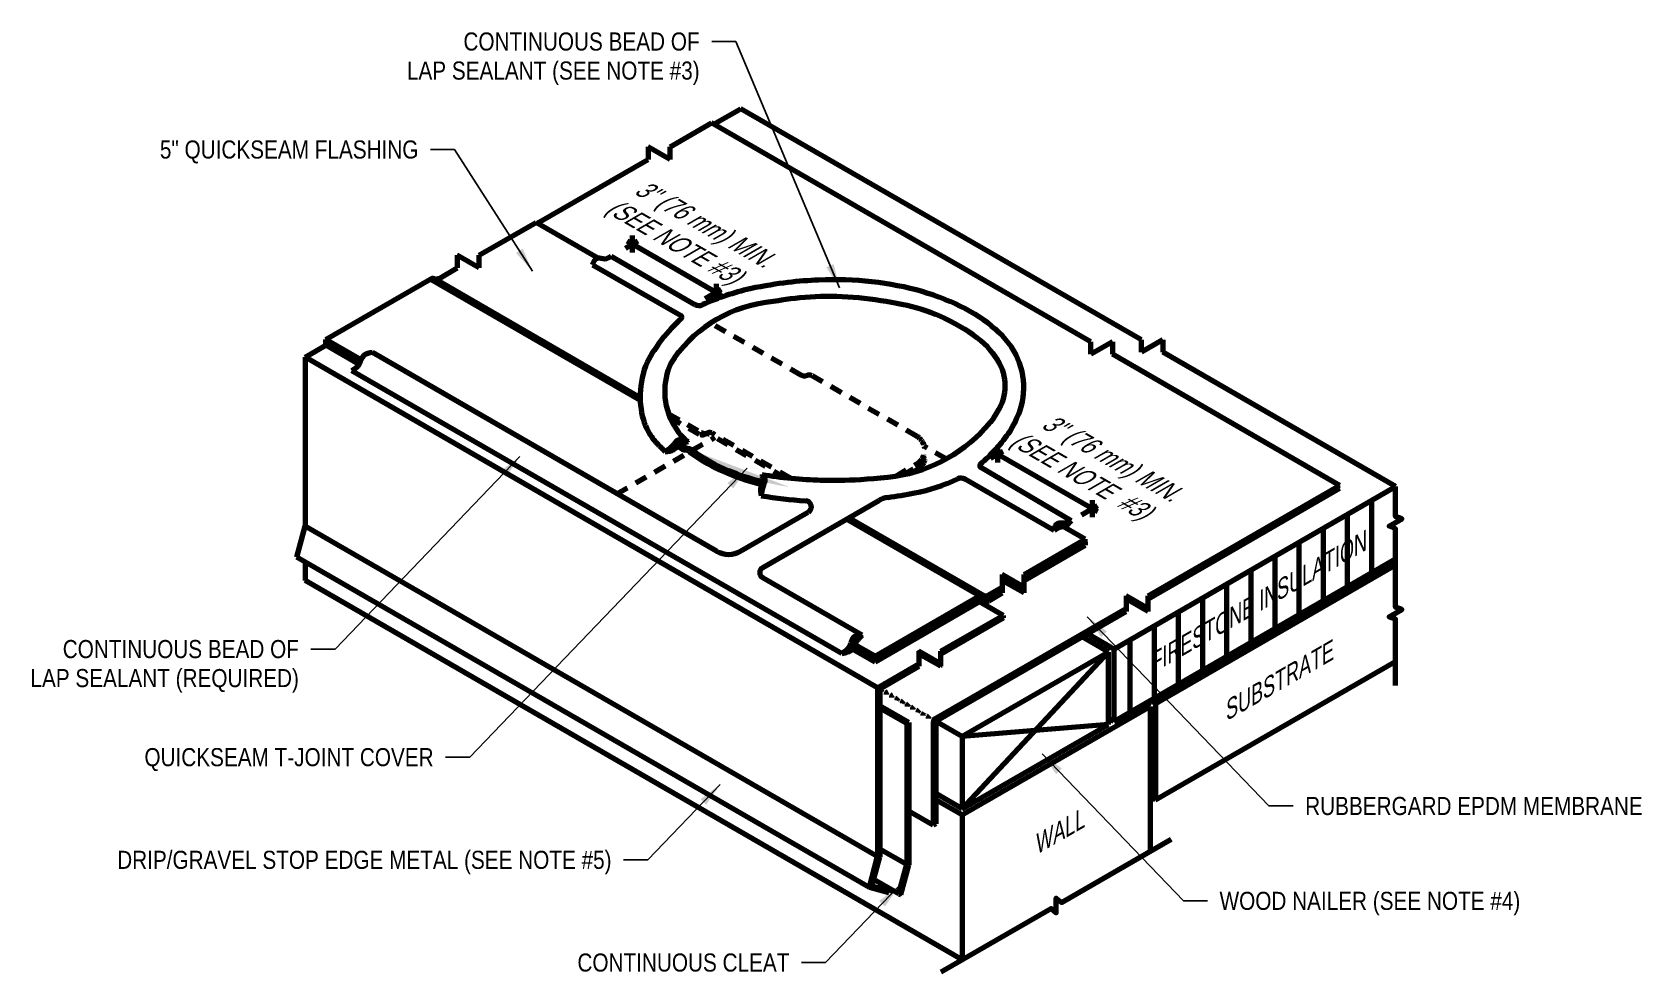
# Model space of a CAD drawing. Header units: inches. Extents: x 77.9 to 116.7, y -65.9 to -49.2.
# Drawn here: x 100.06 to 116.73, y -63.02 to -53.28 of the extents above; entities that cross this region are included whole.
import ezdxf
from ezdxf.enums import TextEntityAlignment as Align

# ---------------------------------------------------------------- set-up
doc = ezdxf.new("R2010")
doc.units = ezdxf.units.IN
doc.header["$MEASUREMENT"] = 0
doc.linetypes.add('HIDDEN2', pattern=[0.1875, 0.125, -0.0625])
for name, color, linetype in [('FSBP-ACCESSORY-FIRESTONE', 7, 'CONTINUOUS'), ('FSBP-ANNO-NOTE', 7, 'CONTINUOUS'), ('FSBP-INSULATION', 7, 'CONTINUOUS'), ('FSBP-MEMBRANE', 7, 'CONTINUOUS'), ('FSBP-SEALANTS', 1, 'CONTINUOUS'), ('FSBP-SUBSTRATE-GENERIC', 9, 'CONTINUOUS'), ('FSBP-WALL-CURB', 9, 'CONTINUOUS'), ('FSBP-WOOD', 7, 'CONTINUOUS')]:
    doc.layers.add(name, color=color, linetype=linetype)
doc.styles.add('FSBP_ARIAL_NAR', font='ARIALN.TTF')
doc.dimstyles.new('FSBP-LEADER', dxfattribs={"dimtxt": 0.1875, "dimasz": 0.25, "dimexe": 0.0625, "dimexo": 0.125, "dimgap": 0.125, "dimtad": 0, "dimtih": 1, "dimtoh": 1, "dimdec": 4, "dimzin": 0, "dimdsep": 46, "dimlunit": 4, "dimtxsty": 'FSBP_ARIAL_NAR', "dimcen": 0.09375, "dimclrd": 256, "dimclre": 256, "dimclrt": 256, "dimadec": 0, "dimazin": 0, "dimtfac": 1, "dimtdec": 4, "dimtofl": 0, "dimtmove": 0, "dimatfit": 3, "dimfxl": 0, "dimtolj": 1, "dimtzin": 0, "dimlwd": -1, "dimlwe": -1, "dimarcsym": 0})
pattern_1 = [(90, (-242.31931, 36.674333), (-0.0375, 7e-18), [])]

msp = doc.modelspace()

# ---------------------------------------------------------------- hatches: boundary and pattern name
at = {"layer": 'FSBP-ACCESSORY-FIRESTONE', "lineweight": 120}
h = msp.add_hatch(dxfattribs=at)
h.set_pattern_fill('STEEL', scale=0.5, style=0)
h.set_pattern_definition([(45, (-242.31931, 36.674333), (-0.044194174, 0.044194174), []), (45, (-242.31931, 36.705583), (-0.044194174, 0.044194174), [])])
h.paths.add_polyline_path([(109.242, -59.855), (109.242, -59.83), (108.814, -60.077), (108.814, -61.827), (108.728, -62.148), (108.931, -62.202), (108.942, -62.16), (108.923, -62.149), (108.915, -62.176), (108.754, -62.133), (108.835, -61.83), (108.835, -60.089)])
h.paths.add_polyline_path([(110.113, -59.352), (110.113, -59.327), (109.469, -59.699), (109.469, -59.724)])
h.paths.add_polyline_path([(109.242, -59.699), (109.242, -59.724), (109.469, -59.855), (109.469, -59.83)])
h.paths.add_polyline_path([(109.137, -60.437), (109.115, -60.449), (109.115, -61.91), (109.034, -62.213), (109.055, -62.219), (109.137, -61.913)])
h.paths.add_polyline_path([(108.835, -60.263), (108.835, -60.287), (109.115, -60.449), (109.137, -60.437)], flags=17)
at = {"layer": 'FSBP-INSULATION', "lineweight": 120}
h = msp.add_hatch(dxfattribs=at)
h.set_pattern_fill('LINE', scale=2, angle=90, style=0)
h.set_pattern_definition([(90, (-242.3193, 36.67433), (-0.25, 2e-17), [])])
h.paths.add_polyline_path([(114.178, -58.741), (114.178, -57.991), (111.259, -59.676), (111.259, -60.426)])
h.paths.add_polyline_path([(111.632, -60.004), (114.045, -58.611), (113.899, -58.359), (111.486, -59.752)], flags=24)
at = {"layer": 'FSBP-MEMBRANE', "lineweight": 120}
h = msp.add_hatch(color=7, dxfattribs=at)
edge = h.paths.add_edge_path()
edge.add_spline(control_points=[(103.455, -56.703), (103.459, -56.695), (103.462, -56.687), (103.465, -56.679)], knot_values=[0.149662, 0.149662, 0.149662, 0.149662, 0.174609, 0.174609, 0.174609, 0.174609], degree=3, periodic=0)
edge.add_line((103.465, -56.679), (103.1, -56.468))
edge.add_line((103.1, -56.468), (103.1, -56.498))
edge.add_line((103.1, -56.498), (103.455, -56.703))
h = msp.add_hatch(color=7, dxfattribs=at)
edge = h.paths.add_edge_path()
edge.add_spline(control_points=[(106.866, -57.632), (107.047, -57.77), (107.285, -57.881), (107.57, -57.959), (107.587, -57.963), (107.608, -57.968)], knot_values=[6.934664, 6.934664, 6.934664, 6.934664, 7.413618, 7.413618, 7.443463, 7.443463, 7.443463, 7.443463], degree=3, periodic=0)
edge.add_spline(control_points=[(107.608, -57.968), (107.611, -57.959), (107.613, -57.949), (107.615, -57.94)], knot_values=[0.144044, 0.144044, 0.144044, 0.144044, 0.201827, 0.201827, 0.201827, 0.201827], degree=3, periodic=0)
edge.add_ellipse((108.344, -56.966), major_axis=(-1.838, 0.004), ratio=0.578032, start_angle=37.9861, end_angle=66.711, ccw=False)
edge.add_spline(control_points=[(106.894, -57.616), (106.886, -57.61), (106.871, -57.598), (106.835, -57.603), (106.816, -57.587), (106.804, -57.578)], knot_values=[0, 0, 0, 0, 0.057561, 0.113299, 0.19926, 0.19926, 0.19926, 0.19926], degree=3, periodic=0)
edge.add_ellipse((108.254, -56.928), major_axis=(1.768, 0.177), ratio=0.53504, start_angle=210.0923, end_angle=211.925, ccw=False)
edge.add_spline(control_points=[(106.772, -57.555), (106.766, -57.559), (106.757, -57.564), (106.749, -57.571), (106.748, -57.572)], knot_values=[0.222805, 0.222805, 0.222805, 0.222805, 0.25679, 0.267979, 0.267979, 0.267979, 0.267979], degree=3, periodic=0)
edge.add_spline(control_points=[(106.748, -57.572), (106.756, -57.579), (106.765, -57.586), (106.776, -57.594)], knot_values=[6.891219, 6.891219, 6.891219, 6.891219, 6.895062, 6.895062, 6.895062, 6.895062], degree=3, periodic=0)
edge.add_spline(control_points=[(106.776, -57.594), (106.788, -57.604), (106.807, -57.619), (106.843, -57.614), (106.858, -57.626), (106.866, -57.632)], knot_values=[0, 0, 0, 0, 0.085961, 0.1417, 0.19926, 0.19926, 0.19926, 0.19926], degree=3, periodic=0)
msp.add_hatch(color=7, dxfattribs=at).paths.add_polyline_path([(113.598, -58.01), (113.598, -57.98), (111.615, -59.125), (111.615, -59.155)])
h = msp.add_hatch(color=7, dxfattribs=at)
h.paths.add_polyline_path([(110.33, -58.904), (110.33, -58.934), (110.964, -58.568), (110.964, -58.538)])
edge = h.paths.add_edge_path()
edge.add_spline(control_points=[(109.965, -59.115), (109.95, -59.122), (109.927, -59.135), (109.895, -59.11), (109.878, -59.121), (109.869, -59.126)], knot_values=[0, 0, 0, 0, 0.066326, 0.109763, 0.150844, 0.150844, 0.150844, 0.150844], degree=3, periodic=0)
edge.add_line((109.869, -59.126), (108.787, -59.751))
edge.add_line((108.787, -59.751), (108.787, -59.781))
edge.add_line((108.787, -59.781), (109.869, -59.156))
edge.add_spline(control_points=[(109.869, -59.156), (109.878, -59.151), (109.895, -59.14), (109.927, -59.165), (109.95, -59.152), (109.965, -59.145)], knot_values=[0, 0, 0, 0, 0.041082, 0.084519, 0.150844, 0.150844, 0.150844, 0.150844], degree=3, periodic=0)
edge.add_line((109.965, -59.145), (110.103, -59.065))
edge.add_line((110.103, -59.065), (110.103, -59.035))
edge.add_line((110.103, -59.035), (109.965, -59.115))
h.paths.add_polyline_path([(110.33, -59.065), (110.33, -59.035), (110.103, -58.904), (110.103, -58.934)])
h = msp.add_hatch(color=7, dxfattribs=at)
h.paths.add_polyline_path([(111.388, -59.286), (111.388, -59.256), (109.406, -60.4, 0.267949), (109.39, -60.427), (109.39, -61.502), (109.416, -61.487), (109.416, -60.442, -0.267949), (109.432, -60.415)])
h.paths.add_polyline_path([(111.388, -59.125), (111.388, -59.155), (111.615, -59.286), (111.615, -59.256)])
h = msp.add_hatch(color=7, dxfattribs=at)
edge = h.paths.add_edge_path()
edge.add_spline(control_points=[(108.581, -59.632), (108.577, -59.64), (108.573, -59.648), (108.569, -59.655)], knot_values=[0.221518, 0.221518, 0.221518, 0.221518, 0.260345, 0.260345, 0.260345, 0.260345], degree=3, periodic=0)
edge.add_line((108.569, -59.655), (108.787, -59.781))
edge.add_line((108.787, -59.781), (108.787, -59.751))
edge.add_line((108.787, -59.751), (108.581, -59.632))
at = {"layer": 'FSBP-SEALANTS', "lineweight": 120}
h = msp.add_hatch(dxfattribs=at)
h.set_pattern_fill('ANSI31', scale=0.3, angle=45, style=0)
h.set_pattern_definition(pattern_1)
edge = h.paths.add_edge_path()
edge.add_spline(control_points=[(106.772, -57.555), (106.796, -57.542), (106.823, -57.534), (106.85, -57.526)], knot_values=[0.267979, 0.267979, 0.267979, 0.267979, 0.390861, 0.390861, 0.390861, 0.390861], degree=3, periodic=0)
edge.add_spline(control_points=[(106.85, -57.526), (106.809, -57.512), (106.742, -57.49), (106.69, -57.581), (106.643, -57.611), (106.615, -57.629)], knot_values=[0, 0, 0, 0, 0.16586, 0.269391, 0.41968, 0.41968, 0.41968, 0.41968], degree=3, periodic=0)
edge.add_spline(control_points=[(106.615, -57.629), (106.646, -57.628), (106.698, -57.625), (106.732, -57.586), (106.748, -57.572)], knot_values=[0, 0, 0, 0, 0.129604, 0.222805, 0.222805, 0.222805, 0.222805], degree=3, periodic=0)
edge.add_spline(control_points=[(106.748, -57.572), (106.749, -57.571), (106.757, -57.564), (106.766, -57.559), (106.772, -57.555)], knot_values=[0.222805, 0.222805, 0.222805, 0.222805, 0.233994, 0.267979, 0.267979, 0.267979, 0.267979], degree=3, periodic=0)
h = msp.add_hatch(dxfattribs=at)
h.set_pattern_fill('ANSI31', scale=0.3, angle=135, style=0)
h.set_pattern_definition([(180, (-242.31931, 36.674333), (-7e-18, -0.0375), [])])
edge = h.paths.add_edge_path()
edge.add_spline(control_points=[(107.608, -58.087), (107.611, -58.058), (107.617, -57.999), (107.661, -57.92), (107.63, -57.882), (107.619, -57.868)], knot_values=[0, 0, 0, 0, 0.182401, 0.361647, 0.460173, 0.460173, 0.460173, 0.460173], degree=3, periodic=0)
edge.add_spline(control_points=[(107.619, -57.868), (107.62, -57.884), (107.622, -57.908), (107.617, -57.932), (107.615, -57.94)], knot_values=[0, 0, 0, 0, 0.094992, 0.144044, 0.144044, 0.144044, 0.144044], degree=3, periodic=0)
edge.add_spline(control_points=[(107.615, -57.94), (107.613, -57.949), (107.611, -57.959), (107.608, -57.968)], knot_values=[0.144044, 0.144044, 0.144044, 0.144044, 0.201827, 0.201827, 0.201827, 0.201827], degree=3, periodic=0)
edge.add_spline(control_points=[(107.608, -57.968), (107.606, -57.977), (107.598, -58.016), (107.603, -58.056), (107.608, -58.087)], knot_values=[0.201827, 0.201827, 0.201827, 0.201827, 0.256441, 0.441266, 0.441266, 0.441266, 0.441266], degree=3, periodic=0)
h = msp.add_hatch(dxfattribs=at)
h.set_pattern_fill('ANSI31', scale=0.3, angle=45, style=0)
h.set_pattern_definition(pattern_1)
edge = h.paths.add_edge_path()
edge.add_spline(control_points=[(110.737, -58.407), (110.745, -58.405), (110.777, -58.396), (110.8, -58.368), (110.818, -58.347)], knot_values=[0, 0, 0, 0, 0.023087, 0.102864, 0.102864, 0.102864, 0.102864], degree=3, periodic=0)
edge.add_spline(control_points=[(110.818, -58.347), (110.798, -58.356), (110.755, -58.376), (110.667, -58.354), (110.65, -58.415), (110.641, -58.448)], knot_values=[0, 0, 0, 0, 0.067895, 0.139557, 0.226856, 0.226856, 0.226856, 0.226856], degree=3, periodic=0)
edge.add_spline(control_points=[(110.641, -58.448), (110.659, -58.436), (110.689, -58.416), (110.724, -58.41), (110.737, -58.407)], knot_values=[0.102864, 0.102864, 0.102864, 0.102864, 0.168483, 0.208055, 0.208055, 0.208055, 0.208055], degree=3, periodic=0)
h = msp.add_hatch(dxfattribs=at)
h.set_pattern_fill('ANSI31', scale=0.333333, angle=45, style=0)
h.set_pattern_definition([(90, (-152.358556, 3.24947), (-0.0416666667, 9e-18), [])])
edge = h.paths.add_edge_path()
edge.add_spline(control_points=[(108.442, -59.723), (108.485, -59.713), (108.563, -59.695), (108.593, -59.591), (108.635, -59.55), (108.653, -59.533)], knot_values=[0, 0, 0, 0, 0.183096, 0.331278, 0.444378, 0.444378, 0.444378, 0.444378], degree=3, periodic=0)
edge.add_spline(control_points=[(108.653, -59.533), (108.62, -59.534), (108.543, -59.537), (108.533, -59.665), (108.47, -59.705), (108.442, -59.723)], knot_values=[0, 0, 0, 0, 0.132731, 0.309028, 0.457033, 0.457033, 0.457033, 0.457033], degree=3, periodic=0)

# ---------------------------------------------------------------- linework, layer by layer
at = {"layer": 'FSBP-ACCESSORY-FIRESTONE', "color": 7, "lineweight": 120}
for p, q in [((102.884, -56.653), (103.1, -56.528)), ((108.814, -60.077), (102.884, -56.653)), ((102.884, -56.653), (102.884, -58.403)), ((102.798, -58.724), (102.884, -58.403)), ((108.814, -61.827), (102.884, -58.403)), ((108.728, -62.148), (102.798, -58.724)), ((109.469, -59.699), (110.113, -59.327)), ((110.113, -59.327), (109.869, -59.186)), ((110.113, -59.327), (110.113, -59.352)), ((109.469, -59.724), (110.113, -59.352)), ((108.814, -60.077), (109.242, -59.83)), ((109.469, -59.83), (109.242, -59.699)), ((109.242, -59.699), (109.242, -59.855)), ((109.469, -59.855), (109.242, -59.724)), ((109.469, -59.855), (109.469, -59.699)), ((108.835, -60.089), (109.242, -59.855)), ((108.814, -60.077), (108.814, -61.827)), ((108.835, -60.089), (108.835, -61.83)), ((109.137, -60.437), (108.835, -60.263)), ((109.115, -60.449), (108.835, -60.287)), ((109.115, -60.449), (109.137, -60.437)), ((109.115, -60.449), (109.115, -61.91)), ((109.137, -60.437), (109.137, -61.913)), ((108.728, -62.148), (108.814, -61.827)), ((108.754, -62.133), (108.835, -61.83)), ((109.115, -61.91), (108.835, -61.748)), ((109.034, -62.213), (109.115, -61.91)), ((109.055, -62.219), (109.137, -61.913)), ((108.931, -62.202), (108.728, -62.148)), ((108.915, -62.176), (108.754, -62.133)), ((109.034, -62.213), (108.773, -62.063)), ((108.923, -62.149), (108.915, -62.176)), ((108.942, -62.16), (108.931, -62.202)), ((109.034, -62.213), (109.055, -62.219))]:
    msp.add_line(p, q, dxfattribs=at)
at = {"layer": 'FSBP-ANNO-NOTE', "color": 7, "lineweight": 120}
for p, q in [((106.202, -55.521), (106.329, -55.448)), ((106.221, -55.448), (107.194, -56.01)), ((106.275, -55.568), (106.275, -55.391)), ((107.029, -56.043), (107.194, -55.948)), ((107.14, -55.891), (107.14, -56.068)), ((109.987, -57.697), (110.113, -57.624)), ((110.005, -57.624), (111.092, -58.251)), ((110.059, -57.744), (110.059, -57.567)), ((111.037, -58.132), (111.037, -58.309)), ((110.926, -58.284), (111.092, -58.189))]:
    msp.add_line(p, q, dxfattribs=at)
at = {"layer": 'FSBP-INSULATION', "color": 7, "lineweight": 120}
for p, q in [((107.118, -54.238), (107.398, -54.077)), ((111.545, -56.471), (107.398, -54.077)), ((111.769, -56.471), (111.545, -56.6)), ((111.545, -56.6), (111.545, -56.471)), ((111.769, -56.471), (111.769, -56.6)), ((114.178, -57.991), (111.769, -56.6)), ((111.259, -59.676), (114.178, -57.991)), ((111.259, -60.426), (114.178, -58.741)), ((111.259, -59.676), (110.986, -59.518)), ((111.259, -59.676), (111.259, -60.426)), ((111.259, -60.426), (111.205, -60.395))]:
    msp.add_line(p, q, dxfattribs=at)
msp.add_lwpolyline([(114.178, -58.772), (114.178, -58.429), (114.112, -58.404), (114.244, -58.328), (114.178, -58.304), (114.178, -57.991)], dxfattribs=at)
at = {"layer": 'FSBP-MEMBRANE', "color": 7, "lineweight": 120}
for p, q in [((106.664, -54.471), (107.092, -54.223)), ((111.022, -56.492), (107.092, -54.223)), ((106.664, -54.602), (106.437, -54.471)), ((106.437, -54.471), (106.437, -54.602)), ((106.664, -54.602), (106.664, -54.471)), ((105.291, -55.263), (106.437, -54.602)), ((104.687, -55.596), (105.277, -55.255)), ((105.914, -55.623), (105.277, -55.255)), ((104.687, -55.727), (104.46, -55.596)), ((104.46, -55.596), (104.46, -55.727)), ((104.687, -55.727), (104.687, -55.596)), ((103.1, -56.468), (104.183, -55.843)), ((104.183, -55.843), (106.355, -57.097)), ((104.23, -55.841), (106.354, -57.068)), ((104.278, -55.832), (104.46, -55.727)), ((103.465, -56.679), (103.1, -56.468)), ((103.1, -56.528), (103.1, -56.468)), ((103.455, -56.703), (103.1, -56.498)), ((111.246, -56.492), (111.022, -56.622)), ((111.022, -56.622), (111.022, -56.492)), ((111.246, -56.492), (111.246, -56.622)), ((103.444, -56.726), (103.1, -56.528)), ((113.598, -57.98), (111.246, -56.622)), ((111.615, -59.125), (113.598, -57.98)), ((111.615, -59.155), (113.598, -58.01)), ((109.869, -59.126), (108.49, -58.33)), ((109.917, -59.124), (108.515, -58.315)), ((110.964, -58.538), (110.737, -58.407)), ((110.33, -58.904), (110.964, -58.538)), ((110.33, -58.934), (110.964, -58.568)), ((110.33, -58.964), (110.964, -58.598)), ((110.964, -58.568), (110.964, -58.538)), ((110.964, -58.568), (110.964, -58.598)), ((110.33, -59.035), (110.103, -58.904)), ((110.103, -58.904), (110.103, -59.095)), ((110.33, -59.065), (110.103, -58.934)), ((110.33, -59.095), (110.103, -58.964)), ((110.33, -59.095), (110.33, -58.904)), ((108.787, -59.751), (109.869, -59.126)), ((108.787, -59.781), (109.869, -59.156)), ((109.965, -59.115), (110.103, -59.035)), ((109.965, -59.145), (110.103, -59.065)), ((109.965, -59.175), (110.103, -59.095)), ((111.615, -59.256), (111.388, -59.125)), ((111.388, -59.125), (111.388, -59.286)), ((111.615, -59.286), (111.388, -59.155)), ((111.615, -59.286), (111.615, -59.125)), ((109.869, -59.186), (108.787, -59.811)), ((109.406, -60.4), (111.388, -59.256)), ((109.432, -60.415), (111.388, -59.286)), ((108.787, -59.811), (108.553, -59.676)), ((108.787, -59.781), (108.569, -59.655)), ((108.787, -59.751), (108.581, -59.632)), ((108.787, -59.781), (108.787, -59.751)), ((108.787, -59.811), (108.787, -59.781)), ((109.39, -60.427), (109.39, -61.502)), ((109.416, -60.442), (109.416, -61.487)), ((109.39, -61.502), (109.137, -61.356)), ((109.416, -61.487), (109.39, -61.502))]:
    msp.add_line(p, q, dxfattribs=at)
at = {"layer": 'FSBP-MEMBRANE', "color": 1, "linetype": 'HIDDEN2', "lineweight": 120}
for p, q in [((108.019, -56.838), (107.101, -56.308)), ((109.218, -57.47), (108.131, -56.842)), ((106.649, -57.238), (106.988, -57.434)), ((106.663, -57.275), (106.975, -57.455)), ((106.894, -57.616), (107.126, -57.482)), ((107.847, -57.898), (107.074, -57.452)), ((107.908, -57.905), (107.099, -57.438)), ((106.114, -58.067), (106.866, -57.632)), ((109.523, -57.706), (109.296, -57.575)), ((109.001, -57.883), (109.218, -57.758)), ((109.076, -57.87), (109.225, -57.784)), ((109.164, -57.849), (109.23, -57.811))]:
    msp.add_line(p, q, dxfattribs=at)
at = {"layer": 'FSBP-MEMBRANE'}
msp.add_line((113.598, -57.98), (113.598, -58.01), dxfattribs=at)
at = {"layer": 'FSBP-MEMBRANE', "color": 1, "linetype": 'HIDDEN2', "lineweight": 120}
for centre, radius, start, end in [((109.134, -57.614), 0.167, 300, 60), ((109.139, -57.638), 0.169, 300.3223, 21.8489), ((109.146, -57.667), 0.167, 300, 15.4107)]:
    msp.add_arc(centre, radius, start, end, dxfattribs=at)
at = {"layer": 'FSBP-MEMBRANE', "color": 7, "lineweight": 120}
for centre in [(108.88, -60.115), (108.934, -60.146), (108.988, -60.177), (109.042, -60.209), (109.097, -60.24), (109.151, -60.271), (109.205, -60.302), (109.259, -60.334), (109.313, -60.365), (109.367, -60.396), (109.421, -60.427), (109.447, -60.442)]:
    msp.add_arc(centre, 0.0312, 120, 180, dxfattribs=at)
at = {"layer": 'FSBP-MEMBRANE', "color": 4, "lineweight": 120}
for centre, major_axis, ratio, start_param, end_param in [((108.254, -56.928), (1.768, 0.177), 0.53504, 3.666803, 3.698789), ((108.344, -56.966), (-1.838, 0.004), 0.578032, 0.662982, 1.164327)]:
    msp.add_ellipse(centre, major_axis=major_axis, ratio=ratio, start_param=start_param, end_param=end_param, dxfattribs=at)
at = {"layer": 'FSBP-MEMBRANE', "color": 7, "lineweight": 120}
for points in [[(104.183, -55.843), (104.208, -55.833), (104.236, -55.843), (104.278, -55.832)], [(109.869, -59.126), (109.895, -59.116), (109.922, -59.126), (109.965, -59.115)], [(109.869, -59.156), (109.895, -59.146), (109.922, -59.156), (109.965, -59.145)], [(109.869, -59.186), (109.895, -59.176), (109.922, -59.186), (109.965, -59.175)]]:
    msp.add_spline(points, degree=3, dxfattribs=at)
at = {"layer": 'FSBP-MEMBRANE', "color": 1, "linetype": 'HIDDEN2', "lineweight": 120}
for points in [[(108.131, -56.842), (108.097, -56.837), (108.064, -56.849), (108.019, -56.838)], [(107.099, -57.438), (107.065, -57.433), (107.032, -57.445), (106.988, -57.434)]]:
    msp.add_spline(points, degree=3, dxfattribs=at)
msp.add_open_spline([(107.074, -57.452), (107.063, -57.449), (107.04, -57.442), (107.011, -57.462), (106.992, -57.459), (106.975, -57.455)], degree=3, knots=[0, 0, 0, 0, 0.0683535, 0.1382904, 0.1856257, 0.1856257, 0.1856257, 0.1856257], dxfattribs=at)
at = {"layer": 'FSBP-MEMBRANE', "color": 4, "lineweight": 120}
msp.add_open_spline([(106.748, -57.572), (106.756, -57.579), (106.765, -57.586), (106.776, -57.594)], degree=3, dxfattribs=at)
for points in [[(106.866, -57.632), (106.841, -57.618), (106.813, -57.615), (106.776, -57.594)], [(106.894, -57.616), (106.869, -57.602), (106.841, -57.599), (106.804, -57.578)]]:
    msp.add_spline(points, degree=3, dxfattribs=at)
at = {"layer": 'FSBP-MEMBRANE', "color": 7, "lineweight": 120}
msp.add_open_spline([(106.866, -57.632), (107.047, -57.77), (107.285, -57.881), (107.57, -57.959), (107.587, -57.963), (107.608, -57.968)], degree=3, knots=[6.934664, 6.934664, 6.934664, 6.934664, 7.4136183, 7.4136183, 7.4434627, 7.4434627, 7.4434627, 7.4434627], dxfattribs=at)
at = {"layer": 'FSBP-SEALANTS', "color": 7, "lineweight": 120}
for p, q in [((106.055, -55.606), (106.921, -56.106)), ((105.861, -55.694), (106.775, -56.221)), ((107.145, -58.662), (103.582, -56.605)), ((108.442, -59.723), (103.368, -56.794)), ((110.818, -58.347), (109.881, -57.794)), ((110.641, -58.448), (109.719, -57.916)), ((107.624, -58.83), (108.826, -58.136)), ((107.395, -58.662), (108.096, -58.257)), ((108.653, -59.533), (107.624, -58.938))]:
    msp.add_line(p, q, dxfattribs=at)
for centre, radius, start, end in [((108.189, -58.827), 2.968, 103.5877, 113.5863), ((107.84, -57.461), 1.386, 98.4695, 147.6811), ((106.963, -56.034), 0.0833, 240, 297.9974), ((107.858, -57.463), 1.62, 131.8176, 152.1007), ((106.765, -56.239), 0.0208, 309.0722, 60), ((108.759, -56.316), 1.586, 278.6524, 320.4294), ((108.735, -56.419), 1.762, 310.459, 325.49), ((109.892, -57.776), 0.0208, 129.1421, 239.4543), ((108.831, -56.184), 1.91, 281.1088, 295.0898), ((109.678, -57.988), 0.0833, 60, 116.6899), ((108.065, -58.203), 0.0625, 300, 86.4463), ((108.951, -58.353), 0.25, 97.4024, 120), ((107.27, -58.445), 0.25, 240, 300), ((107.655, -58.884), 0.0625, 120, 240)]:
    msp.add_arc(centre, radius, start, end, dxfattribs=at)
for points in [[(105.861, -55.694), (105.912, -55.623), (105.986, -55.632), (106.055, -55.606)], [(103.582, -56.605), (103.494, -56.631), (103.442, -56.729), (103.368, -56.794)], [(106.85, -57.526), (106.739, -57.515), (106.694, -57.567), (106.615, -57.629)], [(106.615, -57.629), (106.7, -57.612), (106.753, -57.567), (106.85, -57.526)], [(107.619, -57.868), (107.619, -57.916), (107.603, -57.995), (107.608, -58.087)], [(107.619, -57.868), (107.645, -57.91), (107.625, -57.998), (107.608, -58.087)], [(110.641, -58.448), (110.682, -58.371), (110.754, -58.368), (110.818, -58.347)], [(110.818, -58.347), (110.759, -58.4), (110.698, -58.416), (110.641, -58.448)], [(108.653, -59.533), (108.567, -59.552), (108.516, -59.658), (108.442, -59.723)], [(108.442, -59.723), (108.554, -59.675), (108.603, -59.589), (108.653, -59.533)]]:
    msp.add_spline(points, degree=3, dxfattribs=at)
for points, knots in [([(110.187, -57.417), (110.252, -57.303), (110.305, -57.187), (110.337, -56.949), (110.325, -56.828), (110.243, -56.595), (110.169, -56.489), (109.88, -56.214), (109.601, -56.067), (108.947, -55.877), (108.572, -55.836), (107.997, -55.862), (107.793, -55.882), (107.492, -55.942)], [-0.394731, -0.394731, -0.394731, -0.394731, -0.097839, -0.097839, 0.199053, 0.199053, 0.495945, 0.495945, 1.067443, 1.067443, 1.63894, 1.63894, 1.958197, 1.958197, 1.958197, 1.958197]), ([(109.982, -57.326), (110.082, -57.197), (110.12, -57.105), (110.143, -56.926), (110.133, -56.837), (110.05, -56.656), (109.98, -56.566), (109.783, -56.398), (109.657, -56.321), (109.272, -56.137), (108.981, -56.079), (108.37, -56.009), (108.058, -56.021), (107.788, -56.067), (107.684, -56.082), (107.636, -56.09)], [-0.394731, -0.394731, -0.394731, -0.394731, -0.077166, -0.077166, 0.240398, 0.240398, 0.557962, 0.557962, 0.875527, 0.875527, 1.386721, 1.386721, 1.897915, 1.897915, 1.958197, 1.958197, 1.958197, 1.958197]), ([(106.426, -56.705), (106.335, -56.912), (106.339, -57.162), (106.409, -57.367), (106.444, -57.436), (106.49, -57.502), (106.521, -57.539), (106.556, -57.572), (106.574, -57.591), (106.594, -57.611), (106.604, -57.62), (106.615, -57.629)], [6.5741333, 6.5741333, 6.5741333, 6.5741333, 6.7445451, 6.7445451, 6.7902732, 6.7902732, 6.8817293, 6.8817293, 6.8913181, 6.8913181, 6.8950617, 6.8950617, 6.8950617, 6.8950617]), ([(106.669, -56.72), (106.589, -56.9), (106.572, -57.144), (106.768, -57.461), (106.806, -57.494), (106.85, -57.526)], [3.1725415, 3.1725415, 3.1725415, 3.1725415, 3.5590531, 3.5590531, 3.6987891, 3.6987891, 3.6987891, 3.6987891]), ([(107.619, -57.868), (107.809, -57.898), (108.033, -57.921), (108.286, -57.926), (108.57, -57.938), (108.998, -57.884)], [4.6151851, 4.6151851, 4.6151851, 4.6151851, 4.8773286, 4.8773286, 4.9636892, 4.9636892, 4.9636892, 4.9636892])]:
    msp.add_open_spline(points, degree=3, knots=knots, dxfattribs=at)
for points in [[(107.608, -58.087), (107.767, -58.111), (107.908, -58.13), (108.068, -58.14)], [(108.919, -58.105), (109.011, -58.093), (109.106, -58.078), (109.198, -58.058)]]:
    msp.add_open_spline(points, degree=3, dxfattribs=at)
at = {"layer": 'FSBP-SUBSTRATE-GENERIC', "color": 7, "lineweight": 120}
for p, q in [((111.692, -60.239), (114.178, -58.804)), ((114.178, -58.804), (114.124, -58.772)), ((111.692, -61.239), (114.178, -59.804)), ((111.692, -60.239), (111.638, -60.207)), ((111.692, -60.239), (111.692, -61.239)), ((111.692, -61.239), (111.638, -61.207))]:
    msp.add_line(p, q, dxfattribs=at)
msp.add_lwpolyline([(114.178, -60.054), (114.178, -59.366), (114.112, -59.342), (114.244, -59.265), (114.178, -59.241), (114.178, -58.772)], dxfattribs=at)
at = {"layer": 'FSBP-WALL-CURB', "color": 7, "lineweight": 120}
for p, q in [((102.884, -58.774), (102.884, -58.966)), ((109.69, -62.895), (102.884, -58.966)), ((109.69, -61.395), (111.638, -60.27)), ((111.638, -60.27), (111.584, -60.239)), ((111.638, -60.27), (111.638, -61.77)), ((109.69, -61.395), (109.416, -61.237)), ((109.69, -61.395), (109.69, -62.895))]:
    msp.add_line(p, q, dxfattribs=at)
msp.add_lwpolyline([(109.473, -63.02), (110.61, -62.364), (110.664, -62.409), (110.664, -62.256), (110.718, -62.301), (111.855, -61.645)], dxfattribs=at)
at = {"layer": 'FSBP-WOOD', "color": 7, "lineweight": 120}
for p, q in [((111.205, -59.707), (110.932, -59.549)), ((111.205, -59.707), (109.69, -60.582)), ((109.69, -61.332), (111.205, -59.707)), ((111.205, -60.457), (111.205, -59.707)), ((109.69, -60.582), (109.42, -60.427)), ((109.69, -61.332), (111.205, -60.457)), ((111.205, -60.457), (109.69, -60.582)), ((109.69, -60.582), (109.69, -61.332)), ((109.69, -61.332), (109.416, -61.174))]:
    msp.add_line(p, q, dxfattribs=at)

# ---------------------------------------------------------------- texts
at = {"layer": 'FSBP-ANNO-NOTE', "color": 7, "lineweight": 120, "style": 'FSBP_ARIAL_NAR'}
for s, p in [('CONTINUOUS BEAD OF', (106.97, -53.381)), ('LAP SEALANT (SEE NOTE #3)', (106.97, -53.682)), ('5" QUICKSEAM FLASHING', (104.058, -54.5)), ('CONTINUOUS BEAD OF', (102.82, -59.676)), ('LAP SEALANT (REQUIRED)', (102.82, -59.977)), ('QUICKSEAM T-JOINT COVER', (104.215, -60.796)), ('DRIP/GRAVEL STOP EDGE METAL (SEE NOTE #5)', (106.058, -61.86))]:
    msp.add_text(s, height=0.1875, dxfattribs=at).set_placement(p, align=Align.MIDDLE_RIGHT)
at = {"layer": 'FSBP-ANNO-NOTE', "color": 7, "lineweight": 120, "style": 'FSBP_ARIAL_NAR', "oblique": 30}
for s, rotation, p in [('3" (76 mm) MIN.', 330, (106.996, -55.282)), ('(SEE NOTE #3)', 330, (106.681, -55.464)), ('3" (76 mm) MIN.', 330, (111.212, -57.707)), ('(SEE NOTE  #3)', 330, (110.897, -57.889)), ('FIRESTONE INSULATION', 30, (112.719, -59.209)), ('SUBSTRATE', 30, (112.935, -60.021)), ('WALL', 30, (110.664, -61.582))]:
    msp.add_text(s, height=0.1875, rotation=rotation, dxfattribs=at).set_placement(p, align=Align.MIDDLE)
at = {"layer": 'FSBP-ANNO-NOTE', "color": 7, "lineweight": 120, "style": 'FSBP_ARIAL_NAR'}
for s, p in [('RUBBERGARD EPDM MEMBRANE', (113.242, -61.302)), ('WOOD NAILER (SEE NOTE #4)', (112.355, -62.285))]:
    msp.add_text(s, height=0.1875, dxfattribs=at).set_placement(p, align=Align.MIDDLE_LEFT)
at = {"layer": 'FSBP-ANNO-NOTE', "style": 'FSBP_ARIAL_NAR'}
msp.add_text('CONTINUOUS CLEAT', height=0.1875, dxfattribs=at).set_placement((107.9, -62.924), align=Align.MIDDLE_RIGHT)

# ---------------------------------------------------------------- leaders
at = {"layer": 'FSBP-ANNO-NOTE', "color": 7, "lineweight": 120}
for points in [[(108.418, -55.934), (107.345, -53.381), (107.095, -53.381)], [(105.238, -55.76), (104.433, -54.5), (104.183, -54.5)], [(107.462, -57.803), (104.59, -60.796), (104.34, -60.796)], [(110.985, -59.341), (112.867, -61.302), (113.117, -61.302)], [(110.519, -60.762), (111.98, -62.285), (112.23, -62.285)], [(107.182, -61.079), (106.433, -61.86), (106.183, -61.86)], [(109.033, -62.134), (108.275, -62.924), (108.025, -62.924)]]:
    msp.add_leader(points, dimstyle='FSBP-LEADER', dxfattribs=at)
at = {"layer": 'FSBP-ANNO-NOTE', "color": 4, "lineweight": 120}
msp.add_leader([(105.109, -57.682), (103.195, -59.676), (102.945, -59.676)], dimstyle='FSBP-LEADER', dxfattribs=at)

doc.saveas('drawing.dxf')
